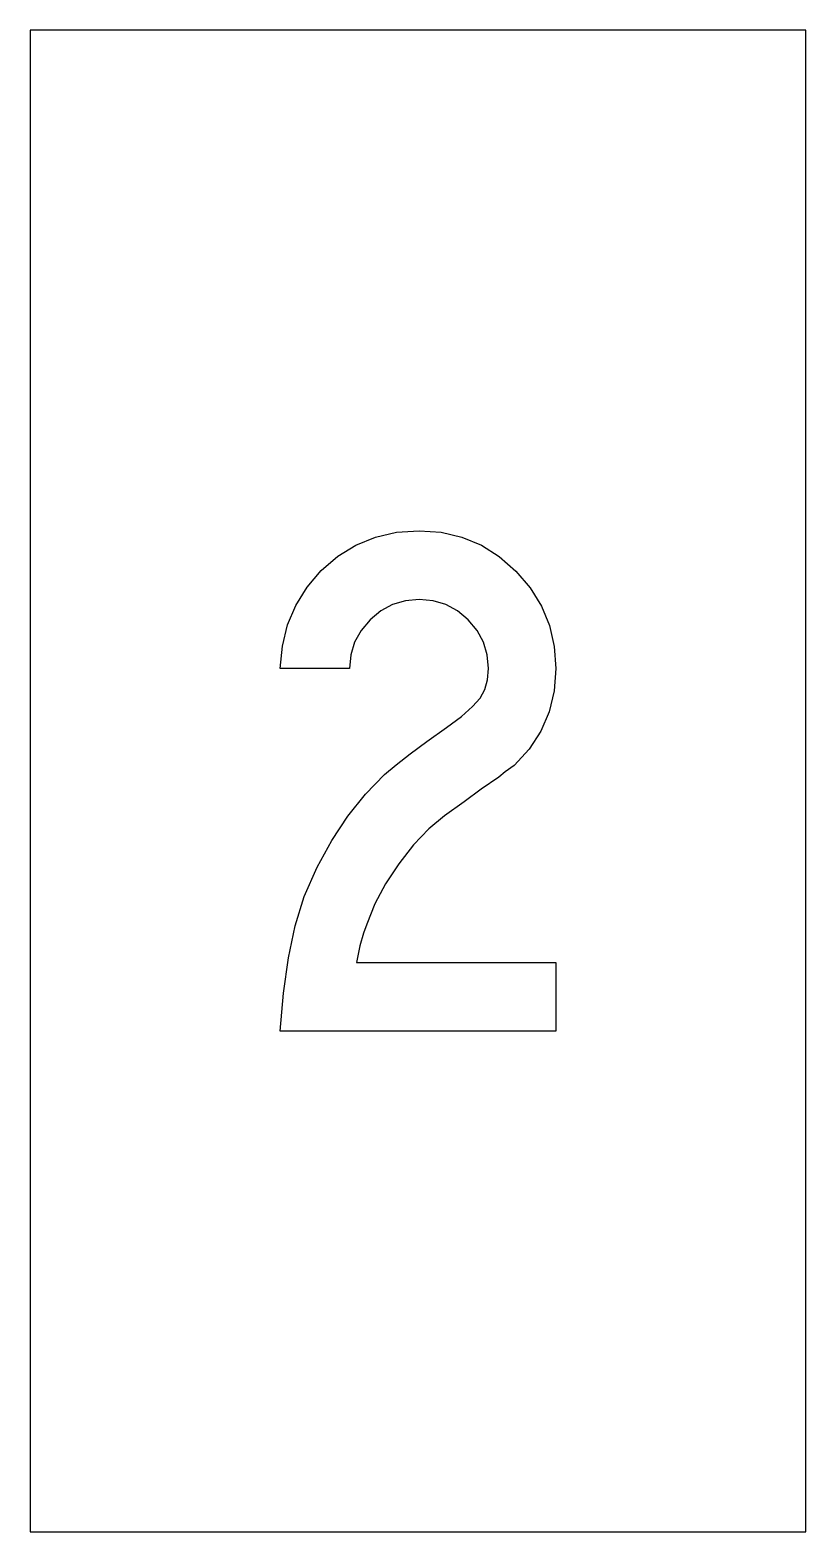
# Model space of a CAD drawing. Header units: inches. Extents: x 0 to 3.1, y 0 to 6.
import ezdxf

# ---------------------------------------------------------------- set-up
doc = ezdxf.new("R2010")
doc.units = ezdxf.units.IN
doc.header["$MEASUREMENT"] = 0
doc.layers.add('CUT', color=1, linetype='Continuous')

msp = doc.modelspace()

# ---------------------------------------------------------------- linework, layer by layer
at = {"layer": 'CUT'}
for points in [[(0, 0), (3.1008, 0), (3.1008, 6), (0, 6)], [(1, 2), (1.0126, 2.1524), (1.0326, 2.293), (1.06, 2.4218), (1.0949, 2.5388), (1.1476, 2.6553), (1.2062, 2.7622), (1.2706, 2.8598), (1.3409, 2.9479), (1.417, 3.0265), (1.4628, 3.0648), (1.5193, 3.1087), (1.5863, 3.1582), (1.664, 3.2134), (1.7238, 3.2579), (1.7686, 3.2973), (1.7984, 3.3314), (1.8171, 3.3655), (1.8283, 3.4048), (1.832, 3.4494), (1.827, 3.5043), (1.8118, 3.5551), (1.7864, 3.6016), (1.751, 3.6441), (1.7084, 3.6793), (1.6616, 3.7045), (1.6105, 3.7196), (1.5553, 3.7247), (1.5001, 3.7196), (1.4489, 3.7045), (1.4017, 3.6793), (1.3587, 3.6441), (1.3228, 3.6016), (1.2972, 3.5551), (1.2818, 3.5043), (1.2767, 3.4494), (1, 3.4494), (1.0085, 3.5393), (1.0291, 3.6234), (1.0619, 3.7016), (1.1069, 3.7741), (1.164, 3.8407), (1.2303, 3.8981), (1.3025, 3.9427), (1.3808, 3.9745), (1.4651, 3.9936), (1.5553, 4), (1.6435, 3.9935), (1.7262, 3.9742), (1.8035, 3.9419), (1.8753, 3.8968), (1.9417, 3.8387), (1.999, 3.7716), (2.0435, 3.699), (2.0753, 3.6212), (2.0944, 3.5379), (2.1008, 3.4494), (2.0942, 3.3596), (2.0742, 3.276), (2.041, 3.1985), (1.9945, 3.1272), (1.9348, 3.0619), (1.8987, 3.0364), (1.8735, 3.0147), (1.8024, 2.9676), (1.7352, 2.9164), (1.6561, 2.8614), (1.5937, 2.8086), (1.5327, 2.7447), (1.4733, 2.6696), (1.4201, 2.5891), (1.3776, 2.5088), (1.3458, 2.4287), (1.3325, 2.3924), (1.3186, 2.3413), (1.3043, 2.2753), (2.1008, 2.2753), (2.1008, 2)]]:
    msp.add_lwpolyline(points, close=True, dxfattribs=at)

doc.saveas('drawing.dxf')
